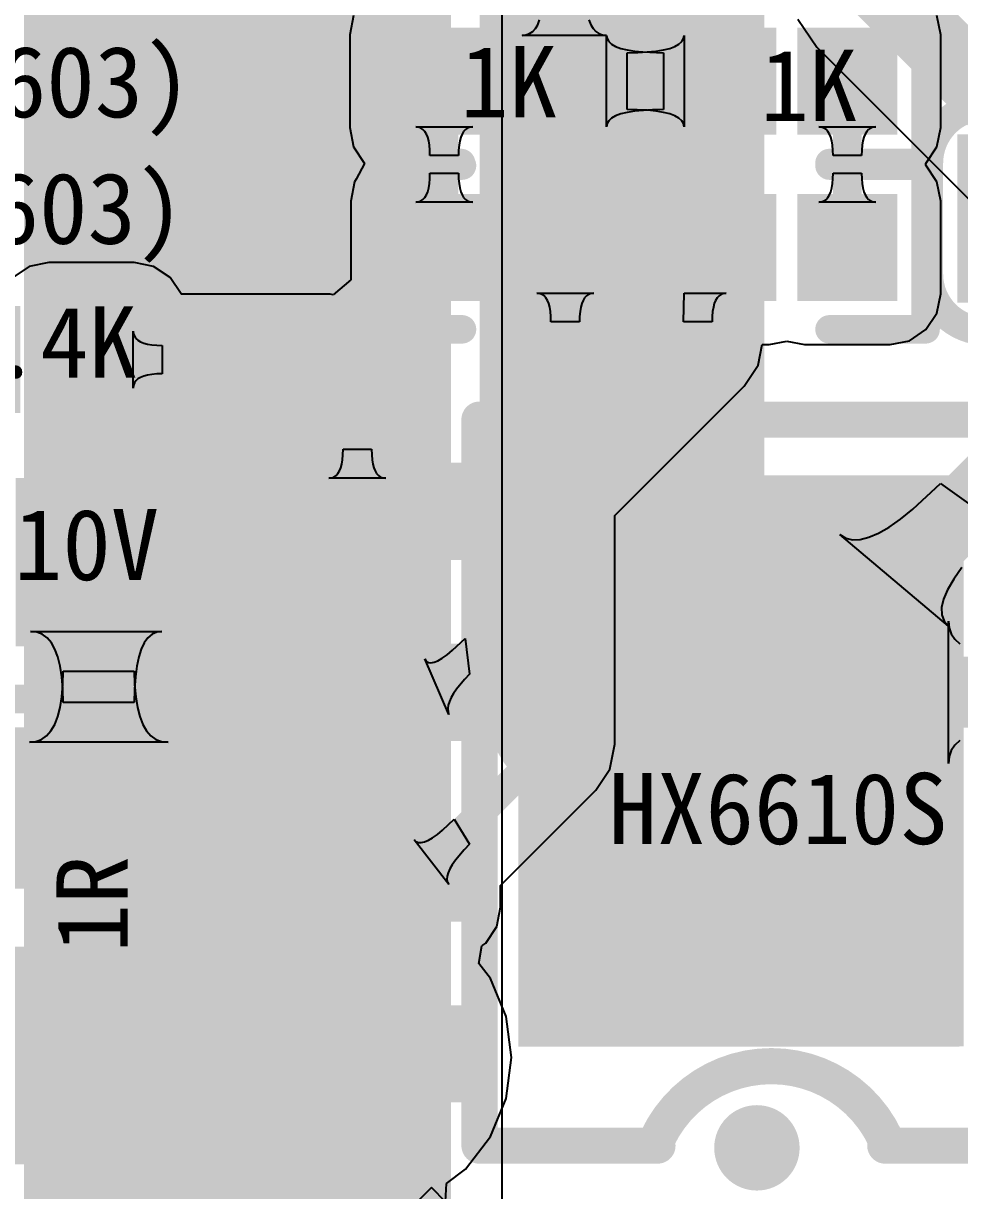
# Model space of a CAD drawing. Header units: millimetres. Extents: x -30 to 3.5, y -1.1 to 91.3.
# Drawn here: x -19.43 to -12.85, y 33.3 to 41.5 of the extents above; entities that cross this region are included whole.
import ezdxf

# ---------------------------------------------------------------- set-up
doc = ezdxf.new("R2010")
doc.units = ezdxf.units.MM
for name, color, linetype in [('BottomLayer', 5, 'Continuous'), ('KeepOutLayer', 6, 'Continuous'), ('MultiLayer', 9, 'Continuous'), ('TopLayer', 1, 'Continuous'), ('TopOverlay', 2, 'Continuous'), ('TopPaste', 8, 'Continuous'), ('TopSolder', 216, 'Continuous'), ('ViaHoleLayer', 16, 'Continuous')]:
    doc.layers.add(name, color=color, linetype=linetype)

# ---------------------------------------------------------------- blocks, each defined once
blk = doc.blocks.new('ESOP_8_L4_9_W3_9_P1_27_LS6_0_BL_EP_4')
at = {"layer": 'TopLayer'}
for points in [[(-1.66497, 3.558286), (-2.14503, 3.558286), (-1.66497, 2.258314), (-2.14503, 2.258314)], [(-0.39497, 3.558286), (-0.87503, 3.558286), (-0.39497, 2.258314), (-0.87503, 2.258314)], [(0.87503, 3.558286), (0.39497, 3.558286), (0.87503, 2.258314), (0.39497, 2.258314)], [(2.14503, 3.558286), (1.66497, 3.558286), (2.14503, 2.258314), (1.66497, 2.258314)], [(1.75006, 1.249934), (-1.75006, 1.249934), (1.75006, -1.249934), (-1.75006, -1.249934)]]:
    blk.add_solid(points, dxfattribs=at)
at = {"layer": 'TopOverlay', "const_width": 0.254}
for points in [[(-2.549906, 2.050034), (-2.549906, 0.8001)], [(-2.549906, 2.050034), (2.55016, 2.050034)], [(2.549906, 2.050034), (2.549906, -2.050034)], [(-2.549906, -0.8001), (-2.549906, -2.050034)]]:
    blk.add_lwpolyline(points, dxfattribs=at)
at = {"layer": 'TopOverlay', "const_width": 0.127}
for points in [[(-2.613406, 2.050034, 1), (-2.486406, 2.050034, 1)], [(-2.613406, 2.050034, 1), (-2.486406, 2.050034, 1)], [(2.486406, 2.050034, 1), (2.613406, 2.050034, 1)], [(2.48666, 2.050034, 1), (2.61366, 2.050034, 1)], [(-2.613406, 0.8001, 1), (-2.486406, 0.8001, 1)], [(-2.563368, 0.8001, 1), (-2.436368, 0.8001, 1)], [(-2.613406, -0.8001, 1), (-2.486406, -0.8001, 1)], [(-2.563368, -0.8001, 1), (-2.436368, -0.8001, 1)]]:
    blk.add_lwpolyline(points, format="xyb", close=True, dxfattribs=at)
at = {"layer": 'TopOverlay', "const_width": 0.254}
blk.add_lwpolyline([(-2.499868, 0.8001, -0.63548999), (-2.499868, -0.8001)], format="xyb", dxfattribs=at)
at = {"layer": 'TopPaste'}
for points in [[(-1.66497, 3.558286), (-2.14503, 3.558286), (-1.66497, 2.258314), (-2.14503, 2.258314)], [(-0.39497, 3.558286), (-0.87503, 3.558286), (-0.39497, 2.258314), (-0.87503, 2.258314)], [(0.87503, 3.558286), (0.39497, 3.558286), (0.87503, 2.258314), (0.39497, 2.258314)], [(2.14503, 3.558286), (1.66497, 3.558286), (2.14503, 2.258314), (1.66497, 2.258314)], [(1.75006, 1.249934), (-1.75006, 1.249934), (1.75006, -1.249934), (-1.75006, -1.249934)]]:
    blk.add_solid(points, dxfattribs=at)
at = {"layer": 'TopSolder'}
for points in [[(-1.56337, 3.659886), (-2.24663, 3.659886), (-1.56337, 2.156714), (-2.24663, 2.156714)], [(-0.29337, 3.659886), (-0.97663, 3.659886), (-0.29337, 2.156714), (-0.97663, 2.156714)], [(0.97663, 3.659886), (0.29337, 3.659886), (0.97663, 2.156714), (0.29337, 2.156714)], [(2.24663, 3.659886), (1.56337, 3.659886), (2.24663, 2.156714), (1.56337, 2.156714)], [(1.85166, 1.351534), (-1.85166, 1.351534), (1.85166, -1.351534), (-1.85166, -1.351534)]]:
    blk.add_solid(points, dxfattribs=at)
blk = doc.blocks.new('LC_0402_R_5')
at = {"layer": 'TopLayer'}
for points in [[(-0.725, -0.325), (-0.125, -0.325), (-0.725, 0.325), (-0.125, 0.325)], [(0.125, -0.325), (0.725, -0.325), (0.125, 0.325), (0.725, 0.325)]]:
    blk.add_solid(points, dxfattribs=at)
at = {"layer": 'TopOverlay', "const_width": 0.2}
for points in [[(-0.975, 0.575), (-0.3, 0.575)], [(-0.975, -0.575), (-0.975, 0.575)], [(0.3, 0.575), (0.975, 0.575)], [(0.975, -0.575), (0.975, 0.575)], [(-0.975, -0.575), (-0.3, -0.575)], [(0.3, -0.575), (0.975, -0.575)]]:
    blk.add_lwpolyline(points, dxfattribs=at)
at = {"layer": 'TopOverlay', "const_width": 0.1}
for points in [[(-1.025, 0.575, 1), (-0.925, 0.575, 1)], [(-1.025, 0.575, 1), (-0.925, 0.575, 1)], [(-0.35, 0.575, 1), (-0.25, 0.575, 1)], [(0.25, 0.575, 1), (0.35, 0.575, 1)], [(0.925, 0.575, 1), (1.025, 0.575, 1)], [(0.925, 0.575, 1), (1.025, 0.575, 1)], [(-1.025, -0.575, 1), (-0.925, -0.575, 1)], [(-1.025, -0.575, 1), (-0.925, -0.575, 1)], [(-0.35, -0.575, 1), (-0.25, -0.575, 1)], [(0.25, -0.575, 1), (0.35, -0.575, 1)], [(0.925, -0.575, 1), (1.025, -0.575, 1)], [(0.925, -0.575, 1), (1.025, -0.575, 1)]]:
    blk.add_lwpolyline(points, format="xyb", close=True, dxfattribs=at)
at = {"layer": 'TopPaste'}
for points in [[(-0.725, -0.325), (-0.125, -0.325), (-0.725, 0.325), (-0.125, 0.325)], [(0.125, -0.325), (0.725, -0.325), (0.125, 0.325), (0.725, 0.325)]]:
    blk.add_solid(points, dxfattribs=at)
at = {"layer": 'TopSolder'}
for points in [[(-0.7758, -0.3758), (-0.0742, -0.3758), (-0.7758, 0.3758), (-0.0742, 0.3758)], [(0.0742, -0.3758), (0.7758, -0.3758), (0.0742, 0.3758), (0.7758, 0.3758)]]:
    blk.add_solid(points, dxfattribs=at)
blk = doc.blocks.new('LC_0402_R_11')
at = {"layer": 'TopLayer'}
for points in [[(-0.725, -0.325), (-0.125, -0.325), (-0.725, 0.325), (-0.125, 0.325)], [(0.125, -0.325), (0.725, -0.325), (0.125, 0.325), (0.725, 0.325)]]:
    blk.add_solid(points, dxfattribs=at)
at = {"layer": 'TopOverlay', "const_width": 0.2}
for points in [[(-0.975, 0.575), (-0.3, 0.575)], [(-0.975, -0.575), (-0.975, 0.575)], [(0.3, 0.575), (0.975, 0.575)], [(0.975, -0.575), (0.975, 0.575)], [(-0.975, -0.575), (-0.3, -0.575)], [(0.3, -0.575), (0.975, -0.575)]]:
    blk.add_lwpolyline(points, dxfattribs=at)
at = {"layer": 'TopOverlay', "const_width": 0.1}
for points in [[(-1.025, 0.575, 1), (-0.925, 0.575, 1)], [(-1.025, 0.575, 1), (-0.925, 0.575, 1)], [(-0.35, 0.575, 1), (-0.25, 0.575, 1)], [(0.25, 0.575, 1), (0.35, 0.575, 1)], [(0.925, 0.575, 1), (1.025, 0.575, 1)], [(0.925, 0.575, 1), (1.025, 0.575, 1)], [(-1.025, -0.575, 1), (-0.925, -0.575, 1)], [(-1.025, -0.575, 1), (-0.925, -0.575, 1)], [(-0.35, -0.575, 1), (-0.25, -0.575, 1)], [(0.25, -0.575, 1), (0.35, -0.575, 1)], [(0.925, -0.575, 1), (1.025, -0.575, 1)], [(0.925, -0.575, 1), (1.025, -0.575, 1)]]:
    blk.add_lwpolyline(points, format="xyb", close=True, dxfattribs=at)
at = {"layer": 'TopPaste'}
for points in [[(-0.725, -0.325), (-0.125, -0.325), (-0.725, 0.325), (-0.125, 0.325)], [(0.125, -0.325), (0.725, -0.325), (0.125, 0.325), (0.725, 0.325)]]:
    blk.add_solid(points, dxfattribs=at)
at = {"layer": 'TopSolder'}
for points in [[(-0.7758, -0.3758), (-0.0742, -0.3758), (-0.7758, 0.3758), (-0.0742, 0.3758)], [(0.0742, -0.3758), (0.7758, -0.3758), (0.0742, 0.3758), (0.7758, 0.3758)]]:
    blk.add_solid(points, dxfattribs=at)
blk = doc.blocks.new('LC_0603_R_14')
at = {"layer": 'TopLayer'}
for points in [[(-1.235, -0.49), (-0.305, -0.49), (-1.235, 0.49), (-0.305, 0.49)], [(0.305, -0.49), (1.235, -0.49), (0.305, 0.49), (1.235, 0.49)]]:
    blk.add_solid(points, dxfattribs=at)
at = {"layer": 'TopOverlay', "const_width": 0.2}
for points in [[(-1.535, -0.79), (-1.535, 0.79)], [(-0.4, 0.79), (-1.535, 0.79)], [(1.535, 0.79), (0.4, 0.79)], [(1.535, -0.79), (1.535, 0.79)], [(-0.4, -0.79), (-1.535, -0.79)], [(1.535, -0.79), (0.4, -0.79)]]:
    blk.add_lwpolyline(points, dxfattribs=at)
at = {"layer": 'TopOverlay', "const_width": 0.1}
for points in [[(-1.585, 0.79, 1), (-1.485, 0.79, 1)], [(-1.585, 0.79, 1), (-1.485, 0.79, 1)], [(-0.45, 0.79, 1), (-0.35, 0.79, 1)], [(0.35, 0.79, 1), (0.45, 0.79, 1)], [(1.485, 0.79, 1), (1.585, 0.79, 1)], [(1.485, 0.79, 1), (1.585, 0.79, 1)], [(-1.585, -0.79, 1), (-1.485, -0.79, 1)], [(-1.585, -0.79, 1), (-1.485, -0.79, 1)], [(-0.45, -0.79, 1), (-0.35, -0.79, 1)], [(0.35, -0.79, 1), (0.45, -0.79, 1)], [(1.485, -0.79, 1), (1.585, -0.79, 1)], [(1.485, -0.79, 1), (1.585, -0.79, 1)]]:
    blk.add_lwpolyline(points, format="xyb", close=True, dxfattribs=at)
at = {"layer": 'TopPaste'}
for points in [[(-1.235, -0.49), (-0.305, -0.49), (-1.235, 0.49), (-0.305, 0.49)], [(0.305, -0.49), (1.235, -0.49), (0.305, 0.49), (1.235, 0.49)]]:
    blk.add_solid(points, dxfattribs=at)
at = {"layer": 'TopSolder'}
for points in [[(-1.3366, -0.5916), (-0.2034, -0.5916), (-1.3366, 0.5916), (-0.2034, 0.5916)], [(0.2034, -0.5916), (1.3366, -0.5916), (0.2034, 0.5916), (1.3366, 0.5916)]]:
    blk.add_solid(points, dxfattribs=at)
blk = doc.blocks.new('LC_0402_R_15')
at = {"layer": 'TopLayer'}
for points in [[(-0.725, -0.325), (-0.125, -0.325), (-0.725, 0.325), (-0.125, 0.325)], [(0.125, -0.325), (0.725, -0.325), (0.125, 0.325), (0.725, 0.325)]]:
    blk.add_solid(points, dxfattribs=at)
at = {"layer": 'TopOverlay', "const_width": 0.2}
for points in [[(-0.975, 0.575), (-0.3, 0.575)], [(-0.975, -0.575), (-0.975, 0.575)], [(0.3, 0.575), (0.975, 0.575)], [(0.975, -0.575), (0.975, 0.575)], [(-0.975, -0.575), (-0.3, -0.575)], [(0.3, -0.575), (0.975, -0.575)]]:
    blk.add_lwpolyline(points, dxfattribs=at)
at = {"layer": 'TopOverlay', "const_width": 0.1}
for points in [[(-1.025, 0.575, 1), (-0.925, 0.575, 1)], [(-1.025, 0.575, 1), (-0.925, 0.575, 1)], [(-0.35, 0.575, 1), (-0.25, 0.575, 1)], [(0.25, 0.575, 1), (0.35, 0.575, 1)], [(0.925, 0.575, 1), (1.025, 0.575, 1)], [(0.925, 0.575, 1), (1.025, 0.575, 1)], [(-1.025, -0.575, 1), (-0.925, -0.575, 1)], [(-1.025, -0.575, 1), (-0.925, -0.575, 1)], [(-0.35, -0.575, 1), (-0.25, -0.575, 1)], [(0.25, -0.575, 1), (0.35, -0.575, 1)], [(0.925, -0.575, 1), (1.025, -0.575, 1)], [(0.925, -0.575, 1), (1.025, -0.575, 1)]]:
    blk.add_lwpolyline(points, format="xyb", close=True, dxfattribs=at)
at = {"layer": 'TopPaste'}
for points in [[(-0.725, -0.325), (-0.125, -0.325), (-0.725, 0.325), (-0.125, 0.325)], [(0.125, -0.325), (0.725, -0.325), (0.125, 0.325), (0.725, 0.325)]]:
    blk.add_solid(points, dxfattribs=at)
at = {"layer": 'TopSolder'}
for points in [[(-0.7758, -0.3758), (-0.0742, -0.3758), (-0.7758, 0.3758), (-0.0742, 0.3758)], [(0.0742, -0.3758), (0.7758, -0.3758), (0.0742, 0.3758), (0.7758, 0.3758)]]:
    blk.add_solid(points, dxfattribs=at)
blk = doc.blocks.new('LC_0402_R_16')
at = {"layer": 'TopLayer'}
for points in [[(-0.725, -0.325), (-0.125, -0.325), (-0.725, 0.325), (-0.125, 0.325)], [(0.125, -0.325), (0.725, -0.325), (0.125, 0.325), (0.725, 0.325)]]:
    blk.add_solid(points, dxfattribs=at)
at = {"layer": 'TopOverlay', "const_width": 0.2}
for points in [[(-0.3, 0.575), (-0.975, 0.575)], [(-0.975, 0.575), (-0.975, -0.575)], [(0.975, 0.575), (0.3, 0.575)], [(0.975, 0.575), (0.975, -0.575)], [(-0.3, -0.575), (-0.975, -0.575)], [(0.975, -0.575), (0.3, -0.575)]]:
    blk.add_lwpolyline(points, dxfattribs=at)
at = {"layer": 'TopOverlay', "const_width": 0.1}
for points in [[(-1.025, 0.575, 1), (-0.925, 0.575, 1)], [(-1.025, 0.575, 1), (-0.925, 0.575, 1)], [(-0.35, 0.575, 1), (-0.25, 0.575, 1)], [(0.25, 0.575, 1), (0.35, 0.575, 1)], [(0.925, 0.575, 1), (1.025, 0.575, 1)], [(0.925, 0.575, 1), (1.025, 0.575, 1)], [(-1.025, -0.575, 1), (-0.925, -0.575, 1)], [(-1.025, -0.575, 1), (-0.925, -0.575, 1)], [(-0.35, -0.575, 1), (-0.25, -0.575, 1)], [(0.25, -0.575, 1), (0.35, -0.575, 1)], [(0.925, -0.575, 1), (1.025, -0.575, 1)], [(0.925, -0.575, 1), (1.025, -0.575, 1)]]:
    blk.add_lwpolyline(points, format="xyb", close=True, dxfattribs=at)
at = {"layer": 'TopPaste'}
for points in [[(-0.725, -0.325), (-0.125, -0.325), (-0.725, 0.325), (-0.125, 0.325)], [(0.125, -0.325), (0.725, -0.325), (0.125, 0.325), (0.725, 0.325)]]:
    blk.add_solid(points, dxfattribs=at)
at = {"layer": 'TopSolder'}
for points in [[(-0.7758, -0.3758), (-0.0742, -0.3758), (-0.7758, 0.3758), (-0.0742, 0.3758)], [(0.0742, -0.3758), (0.7758, -0.3758), (0.0742, 0.3758), (0.7758, 0.3758)]]:
    blk.add_solid(points, dxfattribs=at)
blk = doc.blocks.new('LC_0402_R_30')
at = {"layer": 'TopLayer'}
for points in [[(-0.725, -0.325), (-0.125, -0.325), (-0.725, 0.325), (-0.125, 0.325)], [(0.125, -0.325), (0.725, -0.325), (0.125, 0.325), (0.725, 0.325)]]:
    blk.add_solid(points, dxfattribs=at)
at = {"layer": 'TopOverlay', "const_width": 0.2}
for points in [[(-0.3, 0.575), (-0.975, 0.575)], [(-0.975, 0.575), (-0.975, -0.575)], [(0.975, 0.575), (0.3, 0.575)], [(0.975, 0.575), (0.975, -0.575)], [(-0.3, -0.575), (-0.975, -0.575)], [(0.975, -0.575), (0.3, -0.575)]]:
    blk.add_lwpolyline(points, dxfattribs=at)
at = {"layer": 'TopOverlay', "const_width": 0.1}
for points in [[(-1.025, 0.575, 1), (-0.925, 0.575, 1)], [(-1.025, 0.575, 1), (-0.925, 0.575, 1)], [(-0.35, 0.575, 1), (-0.25, 0.575, 1)], [(0.25, 0.575, 1), (0.35, 0.575, 1)], [(0.925, 0.575, 1), (1.025, 0.575, 1)], [(0.925, 0.575, 1), (1.025, 0.575, 1)], [(-1.025, -0.575, 1), (-0.925, -0.575, 1)], [(-1.025, -0.575, 1), (-0.925, -0.575, 1)], [(-0.35, -0.575, 1), (-0.25, -0.575, 1)], [(0.25, -0.575, 1), (0.35, -0.575, 1)], [(0.925, -0.575, 1), (1.025, -0.575, 1)], [(0.925, -0.575, 1), (1.025, -0.575, 1)]]:
    blk.add_lwpolyline(points, format="xyb", close=True, dxfattribs=at)
at = {"layer": 'TopPaste'}
for points in [[(-0.725, -0.325), (-0.125, -0.325), (-0.725, 0.325), (-0.125, 0.325)], [(0.125, -0.325), (0.725, -0.325), (0.125, 0.325), (0.725, 0.325)]]:
    blk.add_solid(points, dxfattribs=at)
at = {"layer": 'TopSolder'}
for points in [[(-0.7758, -0.3758), (-0.0742, -0.3758), (-0.7758, 0.3758), (-0.0742, 0.3758)], [(0.0742, -0.3758), (0.7758, -0.3758), (0.0742, 0.3758), (0.7758, 0.3758)]]:
    blk.add_solid(points, dxfattribs=at)
blk = doc.blocks.new('LC_0603_C_40')
at = {"layer": 'TopLayer'}
for points in [[(-1.235, -0.49), (-0.305, -0.49), (-1.235, 0.49), (-0.305, 0.49)], [(0.305, -0.49), (1.235, -0.49), (0.305, 0.49), (1.235, 0.49)]]:
    blk.add_solid(points, dxfattribs=at)
at = {"layer": 'TopOverlay', "const_width": 0.2}
for points in [[(-1.535, 0.39, -0.414213), (-1.135, 0.79)], [(1.135, 0.79, -0.414213), (1.535, 0.39)], [(-1.135, -0.79, -0.414213), (-1.535, -0.39)], [(1.535, -0.39, -0.414213), (1.135, -0.79)]]:
    blk.add_lwpolyline(points, format="xyb", dxfattribs=at)
for points in [[(-0.4, 0.79), (-1.135, 0.79)], [(1.135, 0.79), (0.4, 0.79)], [(-1.535, 0.39), (-1.535, -0.39)], [(1.535, 0.39), (1.535, -0.39)], [(-0.4, -0.79), (-1.135, -0.79)], [(1.135, -0.79), (0.4, -0.79)]]:
    blk.add_lwpolyline(points, dxfattribs=at)
at = {"layer": 'TopOverlay', "const_width": 0.1}
for points in [[(-1.185, 0.79, 1), (-1.085, 0.79, 1)], [(-1.185, 0.79, 1), (-1.085, 0.79, 1)], [(-0.45, 0.79, 1), (-0.35, 0.79, 1)], [(0.35, 0.79, 1), (0.45, 0.79, 1)], [(1.085, 0.79, 1), (1.185, 0.79, 1)], [(1.085, 0.79, 1), (1.185, 0.79, 1)], [(-1.585, 0.39, 1), (-1.485, 0.39, 1)], [(-1.585, 0.39, 1), (-1.485, 0.39, 1)], [(1.485, 0.39, 1), (1.585, 0.39, 1)], [(1.485, 0.39, 1), (1.585, 0.39, 1)], [(-1.585, -0.39, 1), (-1.485, -0.39, 1)], [(-1.585, -0.39, 1), (-1.485, -0.39, 1)], [(1.485, -0.39, 1), (1.585, -0.39, 1)], [(1.485, -0.39, 1), (1.585, -0.39, 1)], [(-1.185, -0.79, 1), (-1.085, -0.79, 1)], [(-1.185, -0.79, 1), (-1.085, -0.79, 1)], [(-0.45, -0.79, 1), (-0.35, -0.79, 1)], [(0.35, -0.79, 1), (0.45, -0.79, 1)], [(1.085, -0.79, 1), (1.185, -0.79, 1)], [(1.085, -0.79, 1), (1.185, -0.79, 1)]]:
    blk.add_lwpolyline(points, format="xyb", close=True, dxfattribs=at)
at = {"layer": 'TopPaste'}
for points in [[(-1.235, -0.49), (-0.305, -0.49), (-1.235, 0.49), (-0.305, 0.49)], [(0.305, -0.49), (1.235, -0.49), (0.305, 0.49), (1.235, 0.49)]]:
    blk.add_solid(points, dxfattribs=at)
at = {"layer": 'TopSolder'}
for points in [[(-1.3366, -0.5916), (-0.2034, -0.5916), (-1.3366, 0.5916), (-0.2034, 0.5916)], [(0.2034, -0.5916), (1.3366, -0.5916), (0.2034, 0.5916), (1.3366, 0.5916)]]:
    blk.add_solid(points, dxfattribs=at)
blk = doc.blocks.new('LC_0603_C_43')
at = {"layer": 'TopLayer'}
for points in [[(-1.235, -0.49), (-0.305, -0.49), (-1.235, 0.49), (-0.305, 0.49)], [(0.305, -0.49), (1.235, -0.49), (0.305, 0.49), (1.235, 0.49)]]:
    blk.add_solid(points, dxfattribs=at)
at = {"layer": 'TopOverlay', "const_width": 0.2}
for points in [[(-1.535, 0.39, -0.414213), (-1.135, 0.79)], [(1.135, 0.79, -0.414213), (1.535, 0.39)], [(-1.135, -0.79, -0.414213), (-1.535, -0.39)], [(1.535, -0.39, -0.414213), (1.135, -0.79)]]:
    blk.add_lwpolyline(points, format="xyb", dxfattribs=at)
for points in [[(-0.4, 0.79), (-1.135, 0.79)], [(1.135, 0.79), (0.4, 0.79)], [(-1.535, 0.39), (-1.535, -0.39)], [(1.535, 0.39), (1.535, -0.39)], [(-0.4, -0.79), (-1.135, -0.79)], [(1.135, -0.79), (0.4, -0.79)]]:
    blk.add_lwpolyline(points, dxfattribs=at)
at = {"layer": 'TopOverlay', "const_width": 0.1}
for points in [[(-1.185, 0.79, 1), (-1.085, 0.79, 1)], [(-1.185, 0.79, 1), (-1.085, 0.79, 1)], [(-0.45, 0.79, 1), (-0.35, 0.79, 1)], [(0.35, 0.79, 1), (0.45, 0.79, 1)], [(1.085, 0.79, 1), (1.185, 0.79, 1)], [(1.085, 0.79, 1), (1.185, 0.79, 1)], [(-1.585, 0.39, 1), (-1.485, 0.39, 1)], [(-1.585, 0.39, 1), (-1.485, 0.39, 1)], [(1.485, 0.39, 1), (1.585, 0.39, 1)], [(1.485, 0.39, 1), (1.585, 0.39, 1)], [(-1.585, -0.39, 1), (-1.485, -0.39, 1)], [(-1.585, -0.39, 1), (-1.485, -0.39, 1)], [(1.485, -0.39, 1), (1.585, -0.39, 1)], [(1.485, -0.39, 1), (1.585, -0.39, 1)], [(-1.185, -0.79, 1), (-1.085, -0.79, 1)], [(-1.185, -0.79, 1), (-1.085, -0.79, 1)], [(-0.45, -0.79, 1), (-0.35, -0.79, 1)], [(0.35, -0.79, 1), (0.45, -0.79, 1)], [(1.085, -0.79, 1), (1.185, -0.79, 1)], [(1.085, -0.79, 1), (1.185, -0.79, 1)]]:
    blk.add_lwpolyline(points, format="xyb", close=True, dxfattribs=at)
at = {"layer": 'TopPaste'}
for points in [[(-1.235, -0.49), (-0.305, -0.49), (-1.235, 0.49), (-0.305, 0.49)], [(0.305, -0.49), (1.235, -0.49), (0.305, 0.49), (1.235, 0.49)]]:
    blk.add_solid(points, dxfattribs=at)
at = {"layer": 'TopSolder'}
for points in [[(-1.3366, -0.5916), (-0.2034, -0.5916), (-1.3366, 0.5916), (-0.2034, 0.5916)], [(0.2034, -0.5916), (1.3366, -0.5916), (0.2034, 0.5916), (1.3366, 0.5916)]]:
    blk.add_solid(points, dxfattribs=at)

msp = doc.modelspace()

# ---------------------------------------------------------------- linework, layer by layer
at = {"layer": 'BottomLayer'}
for p, q in [((-16.064, 29.5248), (-16.064, 82.78)), ((-13.9862, 41.5333), (-13.8536, 41.3348)), ((-13.8536, 41.3348), (-12.5086, 39.9898))]:
    msp.add_line(p, q, dxfattribs=at)
for points, const_width in [([(-17.923, 29.3784), (-17.923, 83.55)], 3), ([(-15.223, 36.8696), (-15.223, 51.943)], 2), ([(-13.421, 41.7674), (-11.8968, 40.2432)], 0.5), ([(-15.223, 36.8696), (-15.199, 36.8456)], 2)]:
    msp.add_lwpolyline(points, dxfattribs=dict(at, const_width=const_width))
for points, const_width in [([(-15.2122, 37.7698, 1), (-14.9122, 37.7698, 1)], 0.3), ([(-14.2978, 37.7698, 1), (-13.9978, 37.7698, 1)], 0.3), ([(-13.3326, 37.719, 1), (-13.0326, 37.719, 1)], 0.3), ([(-15.723, 36.8696, 1), (-14.723, 36.8696, 1)], 1), ([(-15.723, 36.8696, 1), (-14.723, 36.8696, 1)], 1), ([(-15.699, 36.8456, 1), (-14.699, 36.8456, 1)], 1), ([(-15.263, 36.9824, 1), (-14.963, 36.9824, 1)], 0.3), ([(-14.3232, 36.9824, 1), (-14.0232, 36.9824, 1)], 0.3), ([(-13.485, 36.9062, 1), (-13.185, 36.9062, 1)], 0.3), ([(-14.2978, 36.0426, 1), (-13.9978, 36.0426, 1)], 0.3), ([(-13.358, 36.068, 1), (-13.058, 36.068, 1)], 0.3), ([(-15.2884, 35.9918, 1), (-14.9884, 35.9918, 1)], 0.3), ([(-14.374, 35.0266, 1), (-14.074, 35.0266, 1)], 0.3), ([(-13.5612, 35.0012, 1), (-13.2612, 35.0012, 1)], 0.3), ([(-15.3138, 34.925, 1), (-15.0138, 34.925, 1)], 0.3), ([(-14.4248, 33.6042, 1), (-14.1248, 33.6042, 1)], 0.3)]:
    msp.add_lwpolyline(points, format="xyb", close=True, dxfattribs=dict(at, const_width=const_width))
msp.add_solid([(-15.9512, 34.3154), (-12.8524, 34.3154), (-15.9512, 38.3286), (-12.8524, 38.3286)], dxfattribs=at)
at = {"layer": 'KeepOutLayer'}
for p, q in [((-16.5608, 33.3248), (-16.6624, 33.2232)), ((-16.4592, 33.2232), (-16.5608, 33.3248))]:
    msp.add_line(p, q, dxfattribs=at)
at = {"layer": 'MultiLayer', "const_width": 0.3}
for points in [[(-15.2122, 37.7698, 1), (-14.9122, 37.7698, 1)], [(-14.2978, 37.7698, 1), (-13.9978, 37.7698, 1)], [(-13.3326, 37.719, 1), (-13.0326, 37.719, 1)], [(-15.263, 36.9824, 1), (-14.963, 36.9824, 1)], [(-14.3232, 36.9824, 1), (-14.0232, 36.9824, 1)], [(-13.485, 36.9062, 1), (-13.185, 36.9062, 1)], [(-14.2978, 36.0426, 1), (-13.9978, 36.0426, 1)], [(-13.358, 36.068, 1), (-13.058, 36.068, 1)], [(-15.2884, 35.9918, 1), (-14.9884, 35.9918, 1)], [(-14.374, 35.0266, 1), (-14.074, 35.0266, 1)], [(-13.5612, 35.0012, 1), (-13.2612, 35.0012, 1)], [(-15.3138, 34.925, 1), (-15.0138, 34.925, 1)], [(-14.4248, 33.6042, 1), (-14.1248, 33.6042, 1)]]:
    msp.add_lwpolyline(points, format="xyb", close=True, dxfattribs=at)
at = {"layer": 'TopLayer'}
for p, q in [((-17.1075, 41.5588), (-17.1347, 41.4222)), ((-15.8306, 41.4669), (-15.8145, 41.4939)), ((-15.8145, 41.4939), (-15.8013, 41.5269)), ((-15.4543, 41.5269), (-15.4411, 41.4939)), ((-15.4411, 41.4939), (-15.425, 41.4669)), ((-12.9829, 41.4222), (-13.0101, 41.5588)), ((-17.1347, 41.4222), (-17.1347, 40.7722)), ((-15.9245, 41.4189), (-15.8966, 41.4219)), ((-15.3311, 41.4189), (-15.9245, 41.4189)), ((-15.8966, 41.4219), (-15.8717, 41.4309)), ((-15.8717, 41.4309), (-15.8497, 41.4459)), ((-15.8497, 41.4459), (-15.8306, 41.4669)), ((-15.425, 41.4669), (-15.4059, 41.4459)), ((-15.4059, 41.4459), (-15.3839, 41.4309)), ((-15.3839, 41.4309), (-15.359, 41.4219)), ((-15.359, 41.4219), (-15.3311, 41.4189)), ((-15.3311, 40.7755), (-15.3311, 41.4189)), ((-15.3311, 41.4189), (-15.3271, 41.3958)), ((-14.7905, 41.3958), (-14.7865, 41.4189)), ((-14.7865, 41.4189), (-14.7865, 40.7755)), ((-12.9829, 40.7722), (-12.9829, 41.4222)), ((-15.3271, 41.3958), (-15.3151, 41.3751)), ((-15.3151, 41.3751), (-15.2951, 41.3568)), ((-15.2951, 41.3568), (-15.2671, 41.341)), ((-15.2671, 41.341), (-15.2311, 41.3276)), ((-15.2311, 41.3276), (-15.1871, 41.3167)), ((-14.9305, 41.3167), (-14.8865, 41.3276)), ((-14.8865, 41.3276), (-14.8505, 41.341)), ((-14.8505, 41.341), (-14.8225, 41.3568)), ((-14.8225, 41.3568), (-14.8025, 41.3751)), ((-14.8025, 41.3751), (-14.7905, 41.3958)), ((-15.1871, 41.3167), (-15.1351, 41.3082)), ((-15.1865, 41.2972), (-15.1105, 41.2984)), ((-15.1865, 40.8972), (-15.1865, 41.2972)), ((-15.1351, 41.3082), (-15.0751, 41.3021)), ((-15.1105, 41.2984), (-14.9825, 41.3082)), ((-15.0751, 41.3021), (-14.9311, 41.2972)), ((-14.9825, 41.3082), (-14.9305, 41.3167)), ((-14.9311, 41.2972), (-14.9311, 40.8972)), ((-15.2951, 40.8376), (-15.3151, 40.8193)), ((-15.2671, 40.8534), (-15.2951, 40.8376)), ((-15.2311, 40.8668), (-15.2671, 40.8534)), ((-15.1871, 40.8777), (-15.2311, 40.8668)), ((-15.1351, 40.8862), (-15.1871, 40.8777)), ((-15.0425, 40.8923), (-15.1865, 40.8972)), ((-15.0071, 40.896), (-15.1351, 40.8862)), ((-14.9825, 40.8862), (-15.0425, 40.8923)), ((-14.9311, 40.8972), (-15.0071, 40.896)), ((-14.9305, 40.8777), (-14.9825, 40.8862)), ((-14.8865, 40.8668), (-14.9305, 40.8777)), ((-14.8505, 40.8534), (-14.8865, 40.8668)), ((-14.8225, 40.8376), (-14.8505, 40.8534)), ((-14.8025, 40.8193), (-14.8225, 40.8376)), ((-17.1347, 40.7722), (-17.1075, 40.6356)), ((-16.652, 40.7735), (-16.671, 40.7755)), ((-16.671, 40.7755), (-16.271, 40.7755)), ((-16.635, 40.7675), (-16.652, 40.7735)), ((-16.62, 40.7575), (-16.635, 40.7675)), ((-16.607, 40.7435), (-16.62, 40.7575)), ((-16.322, 40.7575), (-16.335, 40.7435)), ((-16.307, 40.7675), (-16.322, 40.7575)), ((-16.29, 40.7735), (-16.307, 40.7675)), ((-16.271, 40.7755), (-16.29, 40.7735)), ((-15.3271, 40.7986), (-15.3311, 40.7755)), ((-15.3151, 40.8193), (-15.3271, 40.7986)), ((-14.7905, 40.7986), (-14.8025, 40.8193)), ((-14.7865, 40.7755), (-14.7905, 40.7986)), ((-13.8208, 40.7735), (-13.8398, 40.7755)), ((-13.8398, 40.7755), (-13.4398, 40.7755)), ((-13.8038, 40.7675), (-13.8208, 40.7735)), ((-13.7888, 40.7575), (-13.8038, 40.7675)), ((-13.7758, 40.7435), (-13.7888, 40.7575)), ((-13.4908, 40.7575), (-13.5038, 40.7435)), ((-13.4758, 40.7675), (-13.4908, 40.7575)), ((-13.4588, 40.7735), (-13.4758, 40.7675)), ((-13.4398, 40.7755), (-13.4588, 40.7735)), ((-13.0101, 40.6356), (-12.9829, 40.7722)), ((-16.596, 40.7255), (-16.607, 40.7435)), ((-16.587, 40.7035), (-16.596, 40.7255)), ((-16.58, 40.6775), (-16.587, 40.7035)), ((-16.575, 40.6475), (-16.58, 40.6775)), ((-16.362, 40.6775), (-16.367, 40.6475)), ((-16.355, 40.7035), (-16.362, 40.6775)), ((-16.346, 40.7255), (-16.355, 40.7035)), ((-16.335, 40.7435), (-16.346, 40.7255)), ((-13.7648, 40.7255), (-13.7758, 40.7435)), ((-13.7558, 40.7035), (-13.7648, 40.7255)), ((-13.7488, 40.6775), (-13.7558, 40.7035)), ((-13.7438, 40.6475), (-13.7488, 40.6775)), ((-13.5308, 40.6775), (-13.5358, 40.6475)), ((-13.5238, 40.7035), (-13.5308, 40.6775)), ((-13.5148, 40.7255), (-13.5238, 40.7035)), ((-13.5038, 40.7435), (-13.5148, 40.7255)), ((-17.1075, 40.6356), (-17.0301, 40.5199)), ((-16.572, 40.6135), (-16.575, 40.6475)), ((-16.571, 40.5755), (-16.572, 40.6135)), ((-16.37, 40.6135), (-16.371, 40.5755)), ((-16.367, 40.6475), (-16.37, 40.6135)), ((-13.7408, 40.6135), (-13.7438, 40.6475)), ((-13.7398, 40.5755), (-13.7408, 40.6135)), ((-13.5388, 40.6135), (-13.5398, 40.5755)), ((-13.5358, 40.6475), (-13.5388, 40.6135)), ((-13.0875, 40.5199), (-13.0101, 40.6356)), ((-17.0301, 40.5199), (-17.0885, 40.4086)), ((-16.371, 40.5755), (-16.571, 40.5755)), ((-13.5398, 40.5755), (-13.7398, 40.5755)), ((-13.0875, 40.5061), (-13.0875, 40.5199)), ((-16.572, 40.4119), (-16.571, 40.4505)), ((-16.571, 40.4505), (-16.371, 40.4505)), ((-16.371, 40.4505), (-16.37, 40.4119)), ((-13.7408, 40.4119), (-13.7398, 40.4505)), ((-13.7398, 40.4505), (-13.5398, 40.4505)), ((-13.5398, 40.4505), (-13.5388, 40.4119)), ((-13.0101, 40.3904), (-13.0875, 40.5061)), ((-17.1007, 40.3904), (-17.1279, 40.2538)), ((-17.0885, 40.4086), (-17.1007, 40.3904)), ((-16.587, 40.3205), (-16.58, 40.3469)), ((-16.58, 40.3469), (-16.575, 40.3774)), ((-16.575, 40.3774), (-16.572, 40.4119)), ((-16.37, 40.4119), (-16.367, 40.3774)), ((-16.367, 40.3774), (-16.362, 40.3469)), ((-16.362, 40.3469), (-16.355, 40.3205)), ((-13.7558, 40.3205), (-13.7488, 40.3469)), ((-13.7488, 40.3469), (-13.7438, 40.3774)), ((-13.7438, 40.3774), (-13.7408, 40.4119)), ((-13.5388, 40.4119), (-13.5358, 40.3774)), ((-13.5358, 40.3774), (-13.5308, 40.3469)), ((-13.5308, 40.3469), (-13.5238, 40.3205)), ((-12.9829, 40.2538), (-13.0101, 40.3904)), ((-16.635, 40.2556), (-16.62, 40.2657)), ((-16.62, 40.2657), (-16.607, 40.2799)), ((-16.607, 40.2799), (-16.596, 40.2982)), ((-16.596, 40.2982), (-16.587, 40.3205)), ((-16.355, 40.3205), (-16.346, 40.2982)), ((-16.346, 40.2982), (-16.335, 40.2799)), ((-16.335, 40.2799), (-16.322, 40.2657)), ((-16.322, 40.2657), (-16.307, 40.2556)), ((-13.8038, 40.2556), (-13.7888, 40.2657)), ((-13.7888, 40.2657), (-13.7758, 40.2799)), ((-13.7758, 40.2799), (-13.7648, 40.2982)), ((-13.7648, 40.2982), (-13.7558, 40.3205)), ((-13.5238, 40.3205), (-13.5148, 40.2982)), ((-13.5148, 40.2982), (-13.5038, 40.2799)), ((-13.5038, 40.2799), (-13.4908, 40.2657)), ((-13.4908, 40.2657), (-13.4758, 40.2556)), ((-17.1279, 40.2538), (-17.1279, 39.701)), ((-16.671, 40.2475), (-16.652, 40.2495)), ((-16.271, 40.2475), (-16.671, 40.2475)), ((-16.652, 40.2495), (-16.635, 40.2556)), ((-16.307, 40.2556), (-16.29, 40.2495)), ((-16.29, 40.2495), (-16.271, 40.2475)), ((-13.8398, 40.2475), (-13.8208, 40.2495)), ((-13.4398, 40.2475), (-13.8398, 40.2475)), ((-13.8208, 40.2495), (-13.8038, 40.2556)), ((-13.4758, 40.2556), (-13.4588, 40.2495)), ((-13.4588, 40.2495), (-13.4398, 40.2475)), ((-12.9829, 39.6038), (-12.9829, 40.2538)), ((-19.385, 39.7961), (-19.5007, 39.7187)), ((-19.2484, 39.8233), (-19.385, 39.7961)), ((-18.6484, 39.8233), (-19.2484, 39.8233)), ((-18.5118, 39.7961), (-18.6484, 39.8233)), ((-18.3961, 39.7187), (-18.5118, 39.7961)), ((-18.3187, 39.603), (-18.3961, 39.7187)), ((-17.1279, 39.701), (-17.2517, 39.5962)), ((-15.802, 39.6051), (-15.821, 39.6071)), ((-15.821, 39.6071), (-15.421, 39.6071)), ((-15.785, 39.5991), (-15.802, 39.6051)), ((-15.44, 39.6051), (-15.457, 39.5991)), ((-15.421, 39.6071), (-15.44, 39.6051)), ((-14.7898, 39.4071), (-14.7865, 39.6071)), ((-14.7865, 39.6071), (-14.4898, 39.6071)), ((-14.5088, 39.6051), (-14.5258, 39.5991)), ((-14.4898, 39.6071), (-14.5088, 39.6051)), ((-18.3182, 39.6002), (-18.3187, 39.603)), ((-17.272, 39.6002), (-18.3182, 39.6002)), ((-17.2517, 39.5962), (-17.272, 39.6002)), ((-15.77, 39.5891), (-15.785, 39.5991)), ((-15.757, 39.5751), (-15.77, 39.5891)), ((-15.746, 39.5571), (-15.757, 39.5751)), ((-15.737, 39.5351), (-15.746, 39.5571)), ((-15.73, 39.5091), (-15.737, 39.5351)), ((-15.505, 39.5351), (-15.512, 39.5091)), ((-15.496, 39.5571), (-15.505, 39.5351)), ((-15.485, 39.5751), (-15.496, 39.5571)), ((-15.472, 39.5891), (-15.485, 39.5751)), ((-15.457, 39.5991), (-15.472, 39.5891)), ((-14.5738, 39.5351), (-14.5808, 39.5091)), ((-14.5648, 39.5571), (-14.5738, 39.5351)), ((-14.5538, 39.5751), (-14.5648, 39.5571)), ((-14.5408, 39.5891), (-14.5538, 39.5751)), ((-14.5258, 39.5991), (-14.5408, 39.5891)), ((-13.0101, 39.4672), (-12.9829, 39.6038)), ((-15.725, 39.4791), (-15.73, 39.5091)), ((-15.722, 39.4451), (-15.725, 39.4791)), ((-15.721, 39.4071), (-15.722, 39.4451)), ((-15.52, 39.4451), (-15.521, 39.4071)), ((-15.517, 39.4791), (-15.52, 39.4451)), ((-15.512, 39.5091), (-15.517, 39.4791)), ((-14.5888, 39.4451), (-14.5898, 39.4071)), ((-14.5858, 39.4791), (-14.5888, 39.4451)), ((-14.5808, 39.5091), (-14.5858, 39.4791)), ((-13.0875, 39.3515), (-13.0101, 39.4672)), ((-15.521, 39.4071), (-15.721, 39.4071)), ((-14.5898, 39.4071), (-14.7898, 39.4071)), ((-18.6547, 38.9414), (-18.6547, 39.3414)), ((-18.6547, 39.3414), (-18.6527, 39.3224)), ((-18.6527, 39.3224), (-18.6466, 39.3054)), ((-18.6466, 39.3054), (-18.6365, 39.2904)), ((-18.6365, 39.2904), (-18.6223, 39.2774)), ((-18.6223, 39.2774), (-18.604, 39.2664)), ((-13.2032, 39.2741), (-13.0875, 39.3515)), ((-18.604, 39.2664), (-18.5817, 39.2574)), ((-18.5817, 39.2574), (-18.5553, 39.2504)), ((-18.5553, 39.2504), (-18.5248, 39.2454)), ((-18.5248, 39.2454), (-18.4903, 39.2424)), ((-18.4903, 39.2424), (-18.4517, 39.2414)), ((-18.4517, 39.2414), (-18.4517, 39.0414)), ((-14.2659, 39.1027), (-14.2372, 39.2469)), ((-14.2372, 39.2469), (-14.1898, 39.2469)), ((-14.1898, 39.2469), (-14.0648, 39.2718)), ((-14.0648, 39.2718), (-13.9398, 39.2469)), ((-13.9398, 39.2469), (-13.3398, 39.2469)), ((-13.3398, 39.2469), (-13.2032, 39.2741)), ((-18.5553, 39.0324), (-18.5817, 39.0254)), ((-18.5248, 39.0374), (-18.5553, 39.0324)), ((-18.4903, 39.0404), (-18.5248, 39.0374)), ((-18.4517, 39.0414), (-18.4903, 39.0404)), ((-14.3654, 38.9539), (-14.2659, 39.1027)), ((-18.6527, 38.9604), (-18.6547, 38.9414)), ((-18.6466, 38.9774), (-18.6527, 38.9604)), ((-18.6365, 38.9924), (-18.6466, 38.9774)), ((-18.6223, 39.0054), (-18.6365, 38.9924)), ((-18.604, 39.0164), (-18.6223, 39.0054)), ((-18.5817, 39.0254), (-18.604, 39.0164)), ((-15.2727, 38.0466), (-14.3654, 38.9539)), ((-17.1855, 38.4382), (-17.1825, 38.4728)), ((-17.1825, 38.4728), (-17.1815, 38.5113)), ((-17.1815, 38.5113), (-16.9815, 38.5113)), ((-16.9815, 38.5113), (-16.9805, 38.4728)), ((-16.9805, 38.4728), (-16.9775, 38.4382)), ((-17.2065, 38.359), (-17.1975, 38.3814)), ((-17.1975, 38.3814), (-17.1905, 38.4078)), ((-17.1905, 38.4078), (-17.1855, 38.4382)), ((-16.9775, 38.4382), (-16.9725, 38.4078)), ((-16.9725, 38.4078), (-16.9655, 38.3814)), ((-16.9655, 38.3814), (-16.9565, 38.359)), ((-17.2815, 38.3083), (-17.2625, 38.3103)), ((-16.8815, 38.3083), (-17.2815, 38.3083)), ((-17.2625, 38.3103), (-17.2455, 38.3164)), ((-17.2455, 38.3164), (-17.2305, 38.3266)), ((-17.2305, 38.3266), (-17.2175, 38.3408)), ((-17.2175, 38.3408), (-17.2065, 38.359)), ((-16.9565, 38.359), (-16.9455, 38.3408)), ((-16.9455, 38.3408), (-16.9325, 38.3266)), ((-16.9325, 38.3266), (-16.9175, 38.3164)), ((-16.9175, 38.3164), (-16.9005, 38.3103)), ((-16.9005, 38.3103), (-16.8815, 38.3083)), ((-13.179, 38.0901), (-12.9852, 38.2699)), ((-12.9852, 38.2699), (-12.573, 37.975)), ((-13.2661, 38.0206), (-13.179, 38.0901)), ((-15.2727, 36.4401), (-15.2727, 38.0466)), ((-13.3467, 37.9646), (-13.2661, 38.0206)), ((-12.9296, 37.2679), (-13.6923, 37.9133)), ((-13.6923, 37.9133), (-13.6511, 37.888)), ((-13.6511, 37.888), (-13.6033, 37.8762)), ((-13.549, 37.8779), (-13.4881, 37.8933)), ((-13.4881, 37.8933), (-13.4206, 37.9221)), ((-13.4206, 37.9221), (-13.3467, 37.9646)), ((-13.6033, 37.8762), (-13.549, 37.8779)), ((-12.8346, 37.6819), (-12.8924, 37.5996)), ((-12.8924, 37.5996), (-12.9354, 37.525)), ((-12.9354, 37.525), (-12.9637, 37.4582)), ((-12.9637, 37.4582), (-12.9773, 37.399)), ((-12.9773, 37.399), (-12.9761, 37.3476)), ((-12.9761, 37.3476), (-12.9602, 37.3039)), ((-19.3332, 37.2273), (-19.3767, 37.2323)), ((-19.3767, 37.2323), (-18.4533, 37.2323)), ((-19.2942, 37.2123), (-19.3332, 37.2273)), ((-18.4902, 37.2273), (-18.5232, 37.2123)), ((-18.4533, 37.2323), (-18.4902, 37.2273)), ((-12.9602, 37.3039), (-12.9296, 37.2679)), ((-12.9296, 36.3046), (-12.9296, 37.3046)), ((-12.9296, 37.3046), (-12.9246, 37.2571)), ((-12.9246, 37.2571), (-12.9095, 37.2146)), ((-19.2599, 37.1873), (-19.2942, 37.2123)), ((-19.2301, 37.1523), (-19.2599, 37.1873)), ((-19.2049, 37.1073), (-19.2301, 37.1523)), ((-18.5777, 37.1523), (-18.599, 37.1073)), ((-18.5524, 37.1873), (-18.5777, 37.1523)), ((-18.5232, 37.2123), (-18.5524, 37.1873)), ((-16.4125, 37.0998), (-16.3241, 37.1828)), ((-16.3241, 37.1828), (-16.2934, 36.9306)), ((-12.9095, 37.2146), (-12.8843, 37.1771)), ((-12.8843, 37.1771), (-12.8491, 37.1446)), ((-19.1843, 37.0523), (-19.2049, 37.1073)), ((-18.599, 37.1073), (-18.6165, 37.0523)), ((-16.485, 37.0439), (-16.4508, 37.0685)), ((-16.4508, 37.0685), (-16.4125, 37.0998)), ((-19.1682, 36.9873), (-19.1843, 37.0523)), ((-19.1568, 36.9123), (-19.1682, 36.9873)), ((-18.6301, 36.9873), (-18.6398, 36.9123)), ((-18.6165, 37.0523), (-18.6301, 36.9873)), ((-16.4379, 36.6477), (-16.6069, 37.0383)), ((-16.6069, 37.0383), (-16.5966, 37.0223)), ((-16.5966, 37.0223), (-16.5822, 37.0132)), ((-16.5822, 37.0132), (-16.5639, 37.0107)), ((-16.5639, 37.0107), (-16.5416, 37.015)), ((-16.5416, 37.015), (-16.5153, 37.0261)), ((-16.5153, 37.0261), (-16.485, 37.0439)), ((-19.1499, 36.8273), (-19.1568, 36.9123)), ((-19.15, 36.8585), (-19.1476, 36.9535)), ((-19.1476, 36.9535), (-18.6476, 36.9535)), ((-18.6476, 36.9535), (-18.6452, 36.8585)), ((-18.6398, 36.9123), (-18.6457, 36.8273)), ((-16.2934, 36.9306), (-16.3284, 36.8942)), ((-19.1571, 36.7735), (-19.15, 36.8585)), ((-19.1476, 36.7323), (-19.1499, 36.8273)), ((-18.6457, 36.8273), (-18.6476, 36.7323)), ((-18.6452, 36.8585), (-18.6381, 36.7735)), ((-16.3846, 36.8269), (-16.4059, 36.7959)), ((-16.3284, 36.8942), (-16.3846, 36.8269)), ((-19.1689, 36.6985), (-19.1571, 36.7735)), ((-18.6381, 36.7735), (-18.6263, 36.6985)), ((-16.4348, 36.7394), (-16.4424, 36.7138)), ((-16.4226, 36.7667), (-16.4348, 36.7394)), ((-16.4059, 36.7959), (-16.4226, 36.7667)), ((-19.1855, 36.6335), (-19.1689, 36.6985)), ((-18.6476, 36.7323), (-19.1476, 36.7323)), ((-18.6263, 36.6985), (-18.6097, 36.6335)), ((-16.4424, 36.7138), (-16.4455, 36.69)), ((-16.4455, 36.69), (-16.4439, 36.668)), ((-16.4439, 36.668), (-16.4379, 36.6477)), ((-19.2328, 36.5335), (-19.2068, 36.5785)), ((-19.2068, 36.5785), (-19.1855, 36.6335)), ((-18.6097, 36.6335), (-18.5884, 36.5785)), ((-18.5884, 36.5785), (-18.5624, 36.5335)), ((-19.2991, 36.4735), (-19.2636, 36.4985)), ((-19.2636, 36.4985), (-19.2328, 36.5335)), ((-18.5624, 36.5335), (-18.5316, 36.4985)), ((-18.5316, 36.4985), (-18.4961, 36.4735)), ((-19.3843, 36.4535), (-19.3393, 36.4585)), ((-18.4109, 36.4535), (-19.3843, 36.4535)), ((-19.3393, 36.4585), (-19.2991, 36.4735)), ((-18.4961, 36.4735), (-18.4559, 36.4585)), ((-18.4559, 36.4585), (-18.4109, 36.4535)), ((-15.3076, 36.2645), (-15.2727, 36.4401)), ((-12.8843, 36.4321), (-12.9095, 36.3946)), ((-12.8491, 36.4646), (-12.8843, 36.4321)), ((-12.9246, 36.3521), (-12.9296, 36.3046)), ((-12.9095, 36.3946), (-12.9246, 36.3521)), ((-15.4071, 36.1157), (-15.3076, 36.2645)), ((-16.0747, 35.4481), (-15.4071, 36.1157)), ((-16.519, 35.8064), (-16.4827, 35.8359)), ((-16.4827, 35.8359), (-16.4003, 35.9128)), ((-16.4003, 35.9128), (-16.2934, 35.7368)), ((-16.4379, 35.4539), (-16.6831, 35.7683)), ((-16.6831, 35.7683), (-16.6694, 35.7557)), ((-16.6694, 35.7557), (-16.6524, 35.7492)), ((-16.6322, 35.7486), (-16.6087, 35.7541)), ((-16.6087, 35.7541), (-16.5821, 35.7655)), ((-16.5821, 35.7655), (-16.5522, 35.783)), ((-16.5522, 35.783), (-16.519, 35.8064)), ((-16.6524, 35.7492), (-16.6322, 35.7486)), ((-16.3318, 35.697), (-16.3925, 35.6252)), ((-16.2934, 35.7368), (-16.3318, 35.697)), ((-16.415, 35.5931), (-16.4321, 35.5635)), ((-16.3925, 35.6252), (-16.415, 35.5931)), ((-16.4503, 35.512), (-16.4515, 35.4901)), ((-16.4439, 35.5365), (-16.4503, 35.512)), ((-16.4321, 35.5635), (-16.4439, 35.5365)), ((-16.4515, 35.4901), (-16.4473, 35.4708)), ((-16.4473, 35.4708), (-16.4379, 35.4539)), ((-16.0747, 35.2946), (-16.0747, 35.4481)), ((-16.1018, 35.158), (-16.0747, 35.2946)), ((-16.1792, 35.0422), (-16.1018, 35.158)), ((-16.2267, 34.899), (-16.206, 35.0243)), ((-16.206, 35.0243), (-16.1792, 35.0422)), ((-16.1461, 34.7939), (-16.2267, 34.899)), ((-16.0352, 34.5264), (-16.1461, 34.7939)), ((-15.9974, 34.2392), (-16.0352, 34.5264)), ((-16.0352, 33.952), (-15.9974, 34.2392)), ((-16.1461, 33.6845), (-16.0352, 33.952)), ((-16.3224, 33.4547), (-16.1461, 33.6845)), ((-16.4544, 33.3534), (-16.3224, 33.4547)), ((-16.4627, 33.2267), (-16.4544, 33.3534))]:
    msp.add_line(p, q, dxfattribs=at)
for points, const_width in [([(-15.6278, 41.0972), (-15.6278, 42.0692)], 0.3), ([(-15.6278, 41.0972), (-14.4898, 41.0972)], 0.4), ([(-16.4778, 41.0972), (-16.471, 41.0904)], 0.2), ([(-16.471, 39.9288), (-16.471, 41.0904)], 0.2), ([(-13.6398, 39.9288), (-13.6398, 41.0972)], 0.2), ([(-15.621, 38.9128), (-15.621, 39.9288)], 0.2), ([(-14.6898, 39.7288), (-14.4898, 39.9288)], 0.2), ([(-14.6898, 39.2783), (-14.6898, 39.7288)], 0.2), ([(-15.7315, 38.2366), (-14.6898, 39.2783)], 0.2), ([(-18.9484, 39.1414), (-17.272, 39.1414)], 0.2), ([(-17.272, 39.1414), (-17.0815, 38.9509)], 0.2), ([(-17.0815, 38.0746), (-17.0815, 38.9509)], 0.2), ([(-16.1315, 38.4023), (-15.621, 38.9128)], 0.2), ([(-13.1826, 37.719), (-12.3016, 38.6)], 0.5), ([(-16.1315, 37.2339), (-16.1315, 38.4023)], 0.2), ([(-15.7315, 36.4401), (-15.7315, 38.2366)], 0.2), ([(-18.915, 37.719), (-18.8976, 37.7016)], 0.5), ([(-18.8976, 35.9918), (-18.8976, 37.7016)], 0.5), ([(-16.5608, 36.8046), (-16.1315, 37.2339)], 0.2), ([(-14.1732, 36.1696), (-13.5382, 36.8046)], 0.5), ([(-13.5382, 36.8046), (-11.2649, 36.8046)], 0.5), ([(-17.0815, 36.8046), (-16.5608, 36.8046)], 0.2), ([(-16.637, 35.5346), (-15.7315, 36.4401)], 0.2), ([(-17.0815, 35.5346), (-16.637, 35.5346)], 0.2), ([(-20.6756, 34.2392), (-17.1069, 34.2392)], 1.5)]:
    msp.add_lwpolyline(points, dxfattribs=dict(at, const_width=const_width))
for points, const_width in [([(-15.7278, 41.0972, 1), (-15.5278, 41.0972, 1)], 0.2), ([(-15.7028, 41.0972, 1), (-15.5528, 41.0972, 1)], 0.15), ([(-14.5898, 41.0972, 1), (-14.3898, 41.0972, 1)], 0.2), ([(-16.5278, 41.0972, 1), (-16.4278, 41.0972, 1)], 0.1), ([(-16.521, 41.0904, 1), (-16.421, 41.0904, 1)], 0.1), ([(-16.521, 41.0904, 1), (-16.421, 41.0904, 1)], 0.1), ([(-13.6898, 41.0972, 1), (-13.5898, 41.0972, 1)], 0.1), ([(-16.521, 39.9288, 1), (-16.421, 39.9288, 1)], 0.1), ([(-15.671, 39.9288, 1), (-15.571, 39.9288, 1)], 0.1), ([(-14.5398, 39.9288, 1), (-14.4398, 39.9288, 1)], 0.1), ([(-13.6898, 39.9288, 1), (-13.5898, 39.9288, 1)], 0.1), ([(-14.7398, 39.7288, 1), (-14.6398, 39.7288, 1)], 0.1), ([(-14.7398, 39.7288, 1), (-14.6398, 39.7288, 1)], 0.1), ([(-14.7398, 39.2783, 1), (-14.6398, 39.2783, 1)], 0.1), ([(-14.7398, 39.2783, 1), (-14.6398, 39.2783, 1)], 0.1), ([(-18.9984, 39.1414, 1), (-18.8984, 39.1414, 1)], 0.1), ([(-17.322, 39.1414, 1), (-17.222, 39.1414, 1)], 0.1), ([(-17.322, 39.1414, 1), (-17.222, 39.1414, 1)], 0.1), ([(-17.1315, 38.9509, 1), (-17.0315, 38.9509, 1)], 0.1), ([(-17.1315, 38.9509, 1), (-17.0315, 38.9509, 1)], 0.1), ([(-15.671, 38.9128, 1), (-15.571, 38.9128, 1)], 0.1), ([(-15.671, 38.9128, 1), (-15.571, 38.9128, 1)], 0.1), ([(-16.1815, 38.4023, 1), (-16.0815, 38.4023, 1)], 0.1), ([(-16.1815, 38.4023, 1), (-16.0815, 38.4023, 1)], 0.1), ([(-15.7815, 38.2366, 1), (-15.6815, 38.2366, 1)], 0.1), ([(-15.7815, 38.2366, 1), (-15.6815, 38.2366, 1)], 0.1), ([(-17.1315, 38.0746, 1), (-17.0315, 38.0746, 1)], 0.1), ([(-15.2122, 37.7698, 1), (-14.9122, 37.7698, 1)], 0.3), ([(-14.2978, 37.7698, 1), (-13.9978, 37.7698, 1)], 0.3), ([(-19.04, 37.719, 1), (-18.79, 37.719, 1)], 0.25), ([(-13.3326, 37.719, 1), (-13.0326, 37.719, 1)], 0.3), ([(-13.3076, 37.719, 1), (-13.0576, 37.719, 1)], 0.25), ([(-19.0226, 37.7016, 1), (-18.7726, 37.7016, 1)], 0.25), ([(-19.0226, 37.7016, 1), (-18.7726, 37.7016, 1)], 0.25), ([(-16.1815, 37.2339, 1), (-16.0815, 37.2339, 1)], 0.1), ([(-16.1815, 37.2339, 1), (-16.0815, 37.2339, 1)], 0.1), ([(-15.263, 36.9824, 1), (-14.963, 36.9824, 1)], 0.3), ([(-14.3232, 36.9824, 1), (-14.0232, 36.9824, 1)], 0.3), ([(-13.485, 36.9062, 1), (-13.185, 36.9062, 1)], 0.3), ([(-13.6632, 36.8046, 1), (-13.4132, 36.8046, 1)], 0.25), ([(-13.6632, 36.8046, 1), (-13.4132, 36.8046, 1)], 0.25), ([(-17.1315, 36.8046, 1), (-17.0315, 36.8046, 1)], 0.1), ([(-16.6108, 36.8046, 1), (-16.5108, 36.8046, 1)], 0.1), ([(-16.6108, 36.8046, 1), (-16.5108, 36.8046, 1)], 0.1), ([(-15.7815, 36.4401, 1), (-15.6815, 36.4401, 1)], 0.1), ([(-15.7815, 36.4401, 1), (-15.6815, 36.4401, 1)], 0.1), ([(-14.2982, 36.1696, 1), (-14.0482, 36.1696, 1)], 0.25), ([(-14.2978, 36.0426, 1), (-13.9978, 36.0426, 1)], 0.3), ([(-13.358, 36.068, 1), (-13.058, 36.068, 1)], 0.3), ([(-15.2884, 35.9918, 1), (-14.9884, 35.9918, 1)], 0.3), ([(-19.0226, 35.9918, 1), (-18.7726, 35.9918, 1)], 0.25), ([(-17.1315, 35.5346, 1), (-17.0315, 35.5346, 1)], 0.1), ([(-16.687, 35.5346, 1), (-16.587, 35.5346, 1)], 0.1), ([(-16.687, 35.5346, 1), (-16.587, 35.5346, 1)], 0.1), ([(-14.374, 35.0266, 1), (-14.074, 35.0266, 1)], 0.3), ([(-13.5612, 35.0012, 1), (-13.2612, 35.0012, 1)], 0.3), ([(-15.3138, 34.925, 1), (-15.0138, 34.925, 1)], 0.3), ([(-17.4819, 34.2392, 1), (-16.7319, 34.2392, 1)], 0.75), ([(-14.4248, 33.6042, 1), (-14.1248, 33.6042, 1)], 0.3)]:
    msp.add_lwpolyline(points, format="xyb", close=True, dxfattribs=dict(at, const_width=const_width))
at = {"layer": 'TopOverlay', "const_width": 0.127}
for points in [[(-13.6398, 39.6748), (-13.6398, 40.2082)], [(-16.4592, 39.6853), (-16.4592, 40.1828)], [(-14.6812, 39.9542), (-14.3107, 39.9542)], [(-13.8176, 39.9542), (-13.4112, 39.9542)], [(-16.7132, 39.9288), (-16.2306, 39.9288)], [(-15.8496, 39.9288), (-15.367, 39.9288)]]:
    msp.add_lwpolyline(points, dxfattribs=at)
at = {"layer": 'TopOverlay', "const_width": 0.0635}
for points in [[(-13.6715, 40.2082, 1), (-13.6081, 40.2082, 1)], [(-16.491, 40.1828, 1), (-16.4275, 40.1828, 1)], [(-14.7129, 39.9542, 1), (-14.6494, 39.9542, 1)], [(-14.3425, 39.9542, 1), (-14.279, 39.9542, 1)], [(-14.3425, 39.9542, 1), (-14.279, 39.9542, 1)], [(-14.2812, 39.9796, 1), (-14.2177, 39.9796, 1)], [(-13.8493, 39.9542, 1), (-13.7858, 39.9542, 1)], [(-13.4429, 39.9542, 1), (-13.3795, 39.9542, 1)], [(-16.7449, 39.9288, 1), (-16.6815, 39.9288, 1)], [(-16.2624, 39.9288, 1), (-16.1989, 39.9288, 1)], [(-15.8813, 39.9288, 1), (-15.8178, 39.9288, 1)], [(-15.3987, 39.9288, 1), (-15.3353, 39.9288, 1)], [(-16.5163, 39.624, 1), (-16.4529, 39.624, 1)], [(-16.491, 39.6853, 1), (-16.4275, 39.6853, 1)], [(-16.491, 39.6853, 1), (-16.4275, 39.6853, 1)], [(-13.6715, 39.6748, 1), (-13.6081, 39.6748, 1)]]:
    msp.add_lwpolyline(points, format="xyb", close=True, dxfattribs=at)
at = {"layer": 'TopOverlay', "const_width": 0.127}
for points in [[(-14.2494, 39.9796, -0.198912), (-14.3107, 39.9542)], [(-16.4592, 39.6853, -0.198912), (-16.4846, 39.624)]]:
    msp.add_lwpolyline(points, format="xyb", dxfattribs=at)
at = {"layer": 'ViaHoleLayer', "const_width": 0.2}
for points in [[(-15.1622, 37.7698, 1), (-14.9622, 37.7698, 1)], [(-14.2478, 37.7698, 1), (-14.0478, 37.7698, 1)], [(-13.2826, 37.719, 1), (-13.0826, 37.719, 1)], [(-15.213, 36.9824, 1), (-15.013, 36.9824, 1)], [(-14.2732, 36.9824, 1), (-14.0732, 36.9824, 1)], [(-13.435, 36.9062, 1), (-13.235, 36.9062, 1)], [(-13.308, 36.068, 1), (-13.108, 36.068, 1)], [(-15.2384, 35.9918, 1), (-15.0384, 35.9918, 1)], [(-14.2478, 36.0426, 1), (-14.0478, 36.0426, 1)], [(-14.324, 35.0266, 1), (-14.124, 35.0266, 1)], [(-13.5112, 35.0012, 1), (-13.3112, 35.0012, 1)], [(-15.2638, 34.925, 1), (-15.0638, 34.925, 1)], [(-14.3748, 33.6042, 1), (-14.1748, 33.6042, 1)]]:
    msp.add_lwpolyline(points, format="xyb", close=True, dxfattribs=at)

# ---------------------------------------------------------------- block references
for name, p, rotation in [('LC_0402_R_15', (-16.0528, 41.0972), 360), ('LC_0402_R_16', (-14.0648, 41.0972), 180), ('LC_0603_C_40', (-11.5316, 40.132), 180), ('LC_0402_R_5', (-16.046, 39.9288), 360), ('LC_0402_R_30', (-14.0648, 39.9288), 180), ('LC_0402_R_11', (-19.3734, 39.1414), 360), ('ESOP_8_L4_9_W3_9_P1_27_LS6_0_BL_EP_4', (-14.1732, 36.1696), 90), ('LC_0603_C_43', (-19.685, 37.719), 180), ('LC_0603_R_14', (-18.8976, 35.2218), 270)]:
    msp.add_blockref(name, p, dxfattribs=dict(rotation=rotation))

# ---------------------------------------------------------------- texts
at = {"layer": 'TopOverlay'}
for s, height, p in [('Blue（LED-0603)', 0.499999, (-23.3172, 40.8432)), ('1K', 0.5, (-16.3576, 40.8432)), ('1K', 0.5, (-14.2494, 40.8178)), ('Blue（LED-0603)', 0.499999, (-23.368, 39.9542)), ('2.4K', 0.5, (-19.9898, 39.0144)), ('1uF/10V', 0.5, (-20.8534, 37.592)), ('HX6610S', 0.5, (-15.3162, 35.7378))]:
    msp.add_text(s, height=height, dxfattribs=at).set_placement(p)
msp.add_text('1R', height=0.5, rotation=90, dxfattribs=at).set_placement((-18.6944, 34.9758))

doc.saveas('drawing.dxf')
